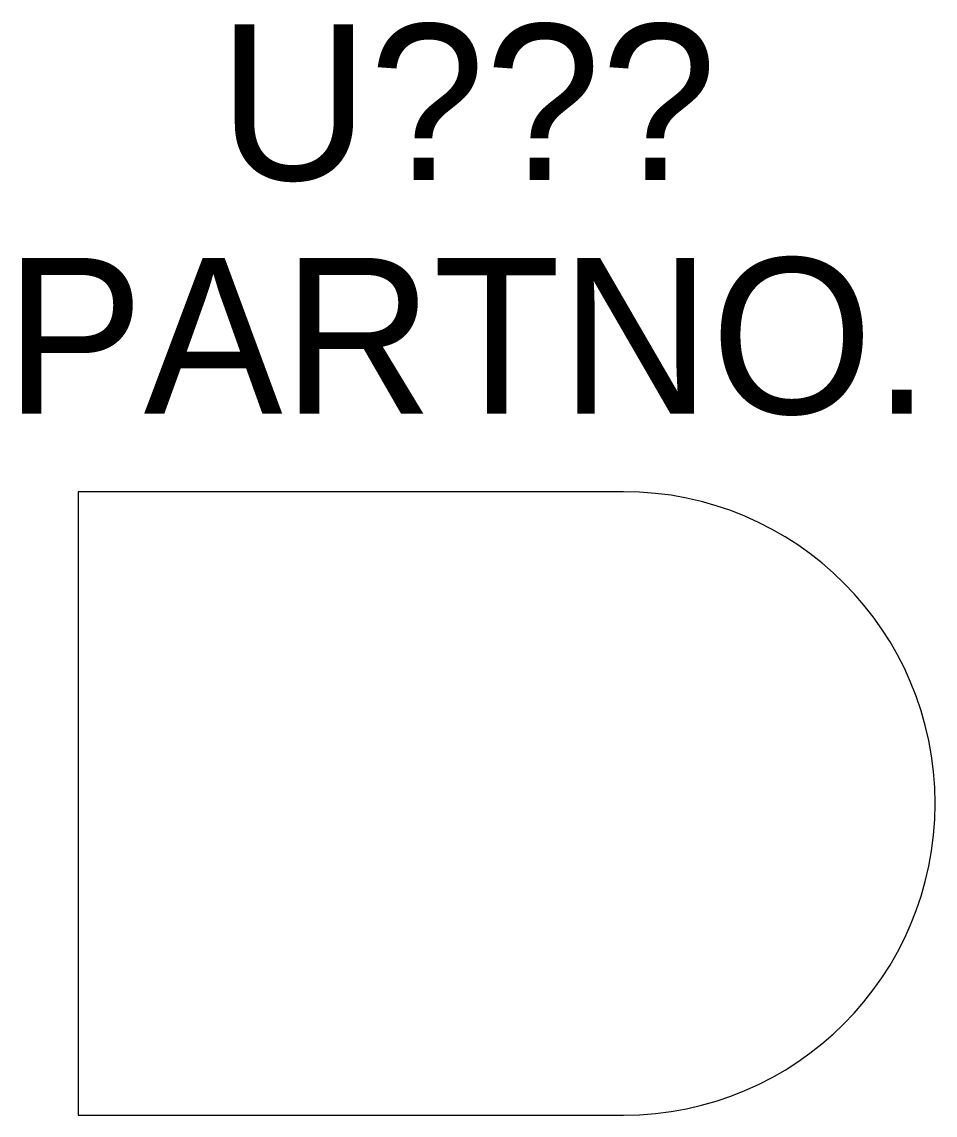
# Model space of a CAD drawing. Extents: x 13.63 to 14.8, y 11.2 to 12.6.
import ezdxf
from ezdxf.enums import TextEntityAlignment as Align

# ---------------------------------------------------------------- set-up
doc = ezdxf.new("R2010")
doc.units = 0
doc.layers.add('1', color=7, linetype='CONTINUOUS')
doc.layers.add('2', color=2, linetype='CONTINUOUS')

# ---------------------------------------------------------------- blocks, each defined once
blk = doc.blocks.new('AND')
at = {"layer": '2', "color": 0}
for p, q in [((-0.4, 0.4), (-1.1, 0.4)), ((-1.1, 0.4), (-1.1, -0.4)), ((-1.1, -0.4), (-0.4, -0.4))]:
    blk.add_line(p, q, dxfattribs=at)
blk.add_arc((-0.4, 0), 0.4, 270, 90, dxfattribs=at)

msp = doc.modelspace()

# ---------------------------------------------------------------- block references
at = {"layer": '1', "color": 0}
msp.add_blockref('AND', (14.8, 11.6), dxfattribs=at)

# ---------------------------------------------------------------- texts
for tag, text, p in [('U???', 'U???', (14.2, 12.4)), ('PARTNO.', '0000000', (14.2, 12.1))]:
    msp.add_attdef(tag, text=text, height=0.2, dxfattribs=at).set_placement(p, align=Align.CENTER)

doc.saveas('drawing.dxf')
